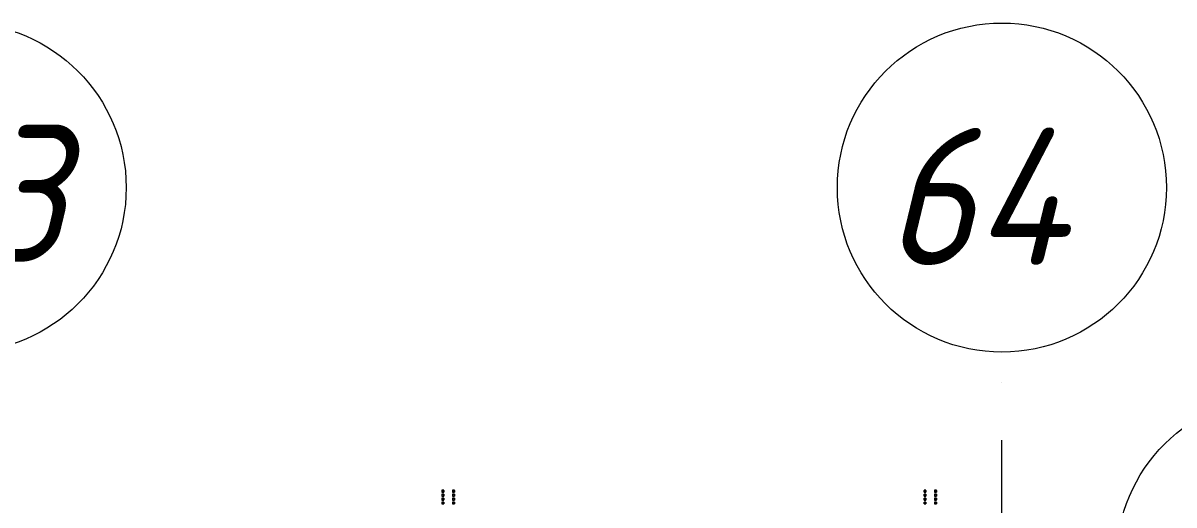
# Model space of a CAD drawing. Header units: millimetres. Extents: x 5993 to 95364, y 94667 to 143522.
# Drawn here: x 48022 to 50413, y 121178 to 122179 of the extents above; entities that cross this region are included whole.
import ezdxf

# ---------------------------------------------------------------- set-up
doc = ezdxf.new("R2010")
doc.units = ezdxf.units.MM
doc.linetypes.add('50_200_ШТРИХ_1Т_ш5_п1_п1_', pattern=[1400, 1000, -200, 0, -200])
for name, color, linetype, lineweight in [('0-2', 7, 'Continuous', 9), ('S-GRID-____-IDEN', 7, 'Continuous', 9), ('S-GRID-____-OTLN-1', 7, '50_200_ШТРИХ_1Т_ш5_п1_п1_', 9), ('Опоры-1', 7, 'Continuous', 9)]:
    doc.layers.add(name, color=color, linetype=linetype, lineweight=lineweight)
doc.styles.add('ISOCPEUR_I_9', font='isocpeui.ttf', dxfattribs={"width": 0.9, "height": 250})

# ---------------------------------------------------------------- blocks, each defined once
blk = doc.blocks.new('Навес над загрузкой76 - Навес над загрузкой-27622371-АИ2_01_План напольных покрытий и плинтусов 1го этажа _Часть 1_')
at = {"layer": 'Опоры-1'}
for p, q in [((119539, 65501), (119489, 65501)), ((119489, 65501), (119489, 65451)), ((119491, 65453), (119491, 65499)), ((119491, 65499), (119537, 65499)), ((119537, 65499), (119537, 65453)), ((119539, 65451), (119539, 65501)), ((119489, 65451), (119539, 65451)), ((119537, 65453), (119491, 65453))]:
    blk.add_line(p, q, dxfattribs=at)
blk = doc.blocks.new('Навес над загрузкой77 - Навес над загрузкой-27622395-АИ2_01_План напольных покрытий и плинтусов 1го этажа _Часть 1_')
at = {"layer": 'Опоры-1'}
for p, q in [((119539, 65401), (119489, 65401)), ((119489, 65401), (119489, 65351)), ((119489, 65351), (119539, 65351)), ((119491, 65353), (119491, 65399)), ((119491, 65399), (119537, 65399)), ((119537, 65353), (119491, 65353)), ((119537, 65399), (119537, 65353)), ((119539, 65351), (119539, 65401))]:
    blk.add_line(p, q, dxfattribs=at)
blk = doc.blocks.new('Навес над загрузкой78 - Навес над загрузкой-27622419-АИ2_01_План напольных покрытий и плинтусов 1го этажа _Часть 1_')
at = {"layer": 'Опоры-1'}
for p, q in [((119539, 65301), (119489, 65301)), ((119489, 65301), (119489, 65251)), ((119489, 65251), (119539, 65251)), ((119491, 65253), (119491, 65299)), ((119491, 65299), (119537, 65299)), ((119537, 65253), (119491, 65253)), ((119537, 65299), (119537, 65253)), ((119539, 65251), (119539, 65301))]:
    blk.add_line(p, q, dxfattribs=at)
blk = doc.blocks.new('Навес над загрузкой79 - Навес над загрузкой-27622443-АИ2_01_План напольных покрытий и плинтусов 1го этажа _Часть 1_')
at = {"layer": 'Опоры-1'}
for p, q in [((119539, 65201), (119489, 65201)), ((119489, 65201), (119489, 65151)), ((119539, 65151), (119539, 65201)), ((119489, 65151), (119539, 65151)), ((119491, 65153), (119491, 65199)), ((119491, 65199), (119537, 65199)), ((119537, 65153), (119491, 65153)), ((119537, 65199), (119537, 65153))]:
    blk.add_line(p, q, dxfattribs=at)
blk = doc.blocks.new('Навес над загрузкой111 - Навес над загрузкой-27623479-АИ2_01_План напольных покрытий и плинтусов 1го этажа _Часть 1_')
at = {"layer": 'Опоры-1'}
for p, q in [((132109, 65501), (132059, 65501)), ((132059, 65501), (132059, 65451)), ((132061, 65453), (132061, 65499)), ((132061, 65499), (132107, 65499)), ((132107, 65499), (132107, 65453)), ((132109, 65451), (132109, 65501)), ((132059, 65451), (132109, 65451)), ((132107, 65453), (132061, 65453))]:
    blk.add_line(p, q, dxfattribs=at)
blk = doc.blocks.new('Навес над загрузкой112 - Навес над загрузкой-27623503-АИ2_01_План напольных покрытий и плинтусов 1го этажа _Часть 1_')
at = {"layer": 'Опоры-1'}
for p, q in [((132109, 65401), (132059, 65401)), ((132059, 65401), (132059, 65351)), ((132059, 65351), (132109, 65351)), ((132061, 65353), (132061, 65399)), ((132061, 65399), (132107, 65399)), ((132107, 65353), (132061, 65353)), ((132107, 65399), (132107, 65353)), ((132109, 65351), (132109, 65401))]:
    blk.add_line(p, q, dxfattribs=at)
blk = doc.blocks.new('Навес над загрузкой113 - Навес над загрузкой-27623527-АИ2_01_План напольных покрытий и плинтусов 1го этажа _Часть 1_')
at = {"layer": 'Опоры-1'}
for p, q in [((132109, 65301), (132059, 65301)), ((132059, 65301), (132059, 65251)), ((132059, 65251), (132109, 65251)), ((132061, 65253), (132061, 65299)), ((132061, 65299), (132107, 65299)), ((132107, 65253), (132061, 65253)), ((132107, 65299), (132107, 65253)), ((132109, 65251), (132109, 65301))]:
    blk.add_line(p, q, dxfattribs=at)
blk = doc.blocks.new('Навес над загрузкой114 - Навес над загрузкой-27623551-АИ2_01_План напольных покрытий и плинтусов 1го этажа _Часть 1_')
at = {"layer": 'Опоры-1'}
for p, q in [((132109, 65201), (132059, 65201)), ((132059, 65201), (132059, 65151)), ((132109, 65151), (132109, 65201)), ((132059, 65151), (132109, 65151)), ((132061, 65153), (132061, 65199)), ((132061, 65199), (132107, 65199)), ((132107, 65153), (132061, 65153)), ((132107, 65199), (132107, 65153))]:
    blk.add_line(p, q, dxfattribs=at)
blk = doc.blocks.new('Навес над загрузкой228 - Навес над загрузкой-27628540-АИ2_01_План напольных покрытий и плинтусов 1го этажа _Часть 1_')
at = {"layer": 'Опоры-1'}
for p, q in [((120252, 65856), (120252, 65806)), ((120302, 65856), (120252, 65856)), ((120252, 65806), (120302, 65806)), ((120254, 65808), (120254, 65854)), ((120254, 65854), (120300, 65854)), ((120300, 65808), (120254, 65808)), ((120300, 65854), (120300, 65808)), ((120302, 65806), (120302, 65856))]:
    blk.add_line(p, q, dxfattribs=at)
blk = doc.blocks.new('Навес над загрузкой229 - Навес над загрузкой-27628564-АИ2_01_План напольных покрытий и плинтусов 1го этажа _Часть 1_')
at = {"layer": 'Опоры-1'}
for p, q in [((120252, 65756), (120252, 65706)), ((120302, 65756), (120252, 65756)), ((120252, 65706), (120302, 65706)), ((120254, 65708), (120254, 65754)), ((120254, 65754), (120300, 65754)), ((120300, 65708), (120254, 65708)), ((120300, 65754), (120300, 65708)), ((120302, 65706), (120302, 65756))]:
    blk.add_line(p, q, dxfattribs=at)
blk = doc.blocks.new('Навес над загрузкой230 - Навес над загрузкой-27628588-АИ2_01_План напольных покрытий и плинтусов 1го этажа _Часть 1_')
at = {"layer": 'Опоры-1'}
for p, q in [((120252, 65656), (120252, 65606)), ((120302, 65656), (120252, 65656)), ((120252, 65606), (120302, 65606)), ((120254, 65608), (120254, 65654)), ((120254, 65654), (120300, 65654)), ((120300, 65608), (120254, 65608)), ((120300, 65654), (120300, 65608)), ((120302, 65606), (120302, 65656))]:
    blk.add_line(p, q, dxfattribs=at)
blk = doc.blocks.new('Навес над загрузкой231 - Навес над загрузкой-27628620-АИ2_01_План напольных покрытий и плинтусов 1го этажа _Часть 1_')
at = {"layer": 'Опоры-1'}
for p, q in [((120252, 65556), (120252, 65506)), ((120302, 65556), (120252, 65556)), ((120252, 65506), (120302, 65506)), ((120254, 65508), (120254, 65554)), ((120254, 65554), (120300, 65554)), ((120300, 65508), (120254, 65508)), ((120300, 65554), (120300, 65508)), ((120302, 65506), (120302, 65556))]:
    blk.add_line(p, q, dxfattribs=at)
blk = doc.blocks.new('Навес над загрузкой268 - Навес над загрузкой-27629517-АИ2_01_План напольных покрытий и плинтусов 1го этажа _Часть 1_')
at = {"layer": 'Опоры-1'}
for p, q in [((132281, 65856), (132281, 65806)), ((132331, 65856), (132281, 65856)), ((132281, 65806), (132331, 65806)), ((132283, 65808), (132283, 65854)), ((132283, 65854), (132329, 65854)), ((132329, 65808), (132283, 65808)), ((132329, 65854), (132329, 65808)), ((132331, 65806), (132331, 65856))]:
    blk.add_line(p, q, dxfattribs=at)
blk = doc.blocks.new('Навес над загрузкой269 - Навес над загрузкой-27629541-АИ2_01_План напольных покрытий и плинтусов 1го этажа _Часть 1_')
at = {"layer": 'Опоры-1'}
for p, q in [((132281, 65756), (132281, 65706)), ((132331, 65756), (132281, 65756)), ((132281, 65706), (132331, 65706)), ((132283, 65708), (132283, 65754)), ((132283, 65754), (132329, 65754)), ((132329, 65708), (132283, 65708)), ((132329, 65754), (132329, 65708)), ((132331, 65706), (132331, 65756))]:
    blk.add_line(p, q, dxfattribs=at)
blk = doc.blocks.new('Навес над загрузкой270 - Навес над загрузкой-27629565-АИ2_01_План напольных покрытий и плинтусов 1го этажа _Часть 1_')
at = {"layer": 'Опоры-1'}
for p, q in [((132281, 65656), (132281, 65606)), ((132331, 65656), (132281, 65656)), ((132281, 65606), (132331, 65606)), ((132283, 65608), (132283, 65654)), ((132283, 65654), (132329, 65654)), ((132329, 65608), (132283, 65608)), ((132329, 65654), (132329, 65608)), ((132331, 65606), (132331, 65656))]:
    blk.add_line(p, q, dxfattribs=at)
blk = doc.blocks.new('Навес над загрузкой271 - Навес над загрузкой-27629589-АИ2_01_План напольных покрытий и плинтусов 1го этажа _Часть 1_')
at = {"layer": 'Опоры-1'}
for p, q in [((132281, 65556), (132281, 65506)), ((132331, 65556), (132281, 65556)), ((132281, 65506), (132331, 65506)), ((132283, 65508), (132283, 65554)), ((132283, 65554), (132329, 65554)), ((132329, 65508), (132283, 65508)), ((132329, 65554), (132329, 65508)), ((132331, 65506), (132331, 65556))]:
    blk.add_line(p, q, dxfattribs=at)
blk = doc.blocks.new('Ось сетки - Круг_Ø6_00__ISO-2_5_0_9K_-25732049-АР1_План отверстий 2 этажа в осях 1-64_Ю-ЯЯ')
at = {"layer": 'S-GRID-____-IDEN'}
blk.add_circle((0, 0), 3, dxfattribs=at)

msp = doc.modelspace()

# ---------------------------------------------------------------- linework, layer by layer
at = {"layer": 'S-GRID-____-OTLN-1', "color": 251, "ltscale": 0.6, "true_color": 0x636466}
msp.add_line((50055.3, 117352), (50055.3, 121495.1), dxfattribs=at)

# ---------------------------------------------------------------- block references
at = {"layer": '0-2', "xscale": 0.08139549610658335, "yscale": 0.08139549610658335, "zscale": 0.08139549610658335}
for name, p in [('Навес над загрузкой76 - Навес над загрузкой-27622371-АИ2_01_План напольных покрытий и плинтусов 1го этажа _Часть 1_', (39166.5, 115876.6)), ('Навес над загрузкой77 - Навес над загрузкой-27622395-АИ2_01_План напольных покрытий и плинтусов 1го этажа _Часть 1_', (39166.5, 115876.6)), ('Навес над загрузкой228 - Навес над загрузкой-27628540-АИ2_01_План напольных покрытий и плинтусов 1го этажа _Часть 1_', (39126.5, 115847.7)), ('Навес над загрузкой229 - Навес над загрузкой-27628564-АИ2_01_План напольных покрытий и плинтусов 1го этажа _Часть 1_', (39126.5, 115847.7)), ('Навес над загрузкой268 - Навес над загрузкой-27629517-АИ2_01_План напольных покрытий и плинтусов 1го этажа _Часть 1_', (39126.5, 115847.7)), ('Навес над загрузкой269 - Навес над загрузкой-27629541-АИ2_01_План напольных покрытий и плинтусов 1го этажа _Часть 1_', (39126.5, 115847.7)), ('Навес над загрузкой111 - Навес над загрузкой-27623479-АИ2_01_План напольных покрытий и плинтусов 1го этажа _Часть 1_', (39166.5, 115876.6)), ('Навес над загрузкой112 - Навес над загрузкой-27623503-АИ2_01_План напольных покрытий и плинтусов 1го этажа _Часть 1_', (39166.5, 115876.6)), ('Навес над загрузкой78 - Навес над загрузкой-27622419-АИ2_01_План напольных покрытий и плинтусов 1го этажа _Часть 1_', (39166.5, 115876.6)), ('Навес над загрузкой79 - Навес над загрузкой-27622443-АИ2_01_План напольных покрытий и плинтусов 1го этажа _Часть 1_', (39166.5, 115876.6)), ('Навес над загрузкой230 - Навес над загрузкой-27628588-АИ2_01_План напольных покрытий и плинтусов 1го этажа _Часть 1_', (39126.5, 115847.7)), ('Навес над загрузкой231 - Навес над загрузкой-27628620-АИ2_01_План напольных покрытий и плинтусов 1го этажа _Часть 1_', (39126.5, 115847.7)), ('Навес над загрузкой270 - Навес над загрузкой-27629565-АИ2_01_План напольных покрытий и плинтусов 1го этажа _Часть 1_', (39126.5, 115847.7)), ('Навес над загрузкой271 - Навес над загрузкой-27629589-АИ2_01_План напольных покрытий и плинтусов 1го этажа _Часть 1_', (39126.5, 115847.7)), ('Навес над загрузкой113 - Навес над загрузкой-27623527-АИ2_01_План напольных покрытий и плинтусов 1го этажа _Часть 1_', (39166.5, 115876.6)), ('Навес над загрузкой114 - Навес над загрузкой-27623551-АИ2_01_План напольных покрытий и плинтусов 1го этажа _Часть 1_', (39166.5, 115876.6))]:
    msp.add_blockref(name, p, dxfattribs=at)
at = {"layer": 'S-GRID-____-IDEN', "xscale": 113.929722309601, "yscale": 113.929722309601, "zscale": 113.929722309601}
for p, rotation in [((47894.7, 121836.9), 180), ((50635.1, 121062.8), 89.9999999999998)]:
    msp.add_blockref('Ось сетки - Круг_Ø6_00__ISO-2_5_0_9K_-25732049-АР1_План отверстий 2 этажа в осях 1-64_Ю-ЯЯ', p, dxfattribs=dict(at, rotation=rotation))
msp.add_blockref('Ось сетки - Круг_Ø6_00__ISO-2_5_0_9K_-25732049-АР1_План отверстий 2 этажа в осях 1-64_Ю-ЯЯ', (50055.3, 121836.9), dxfattribs=at)

# ---------------------------------------------------------------- texts
at = {"layer": 'S-GRID-____-IDEN', "char_height": 284.82, "attachment_point": 1, "style": 'ISOCPEUR_I_9'}
for s, insert, width in [('53', (47741.6, 121966.7), 460.334), ('64', (49811.6, 121960.8), 484.994)]:
    msp.add_mtext(s, dxfattribs=dict(at, insert=insert, width=width))

doc.saveas('drawing.dxf')
